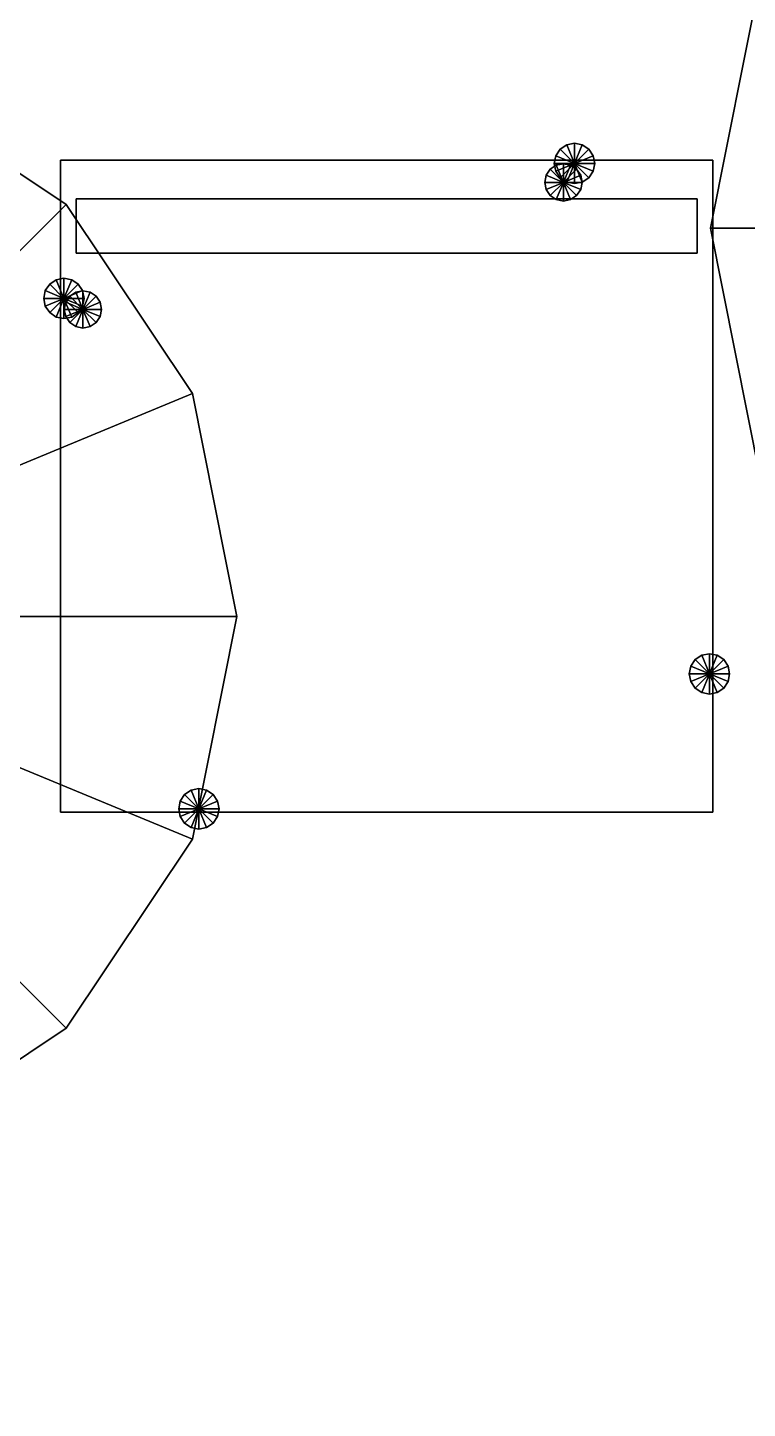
# Model space of a CAD drawing. Header units: millimetres. Extents: x -8000 to 18500, y -500 to 32500.
# Drawn here: x 5340 to 5804, y 840 to 1729 of the extents above; entities that cross this region are included whole.
import ezdxf

# ---------------------------------------------------------------- set-up
doc = ezdxf.new("R2010")
doc.units = ezdxf.units.MM
for name, color, linetype in [('3D-FINISH', 7, 'Continuous'), ('3D-FURNITURE', 7, 'Continuous'), ('3D-ROOF', 7, 'Continuous'), ('3D-SLABS', 7, 'Continuous')]:
    doc.layers.add(name, color=color, linetype=linetype)

msp = doc.modelspace()

# ---------------------------------------------------------------- linework, layer by layer
at = {"layer": '3D-FINISH', "color": 7}
for points in [[(200, 200, 590), (200, 9800, 590), (9800, 9800, 590), (9800, 200, 590)], [(200, 200, 600), (9800, 200, 600), (9800, 9800, 600), (200, 9800, 600)], [(200, 200, 3990), (200, 9800, 3990), (9800, 9800, 3990), (9800, 200, 3990)], [(200, 200, 4000), (9800, 200, 4000), (9800, 9800, 4000), (200, 9800, 4000)]]:
    msp.add_3dface(points, dxfattribs=at)
at = {"layer": '3D-FURNITURE', "color": 7}
for points in [[(5811.97, 1760.73, 1298), (5780, 1600, 1298), (5780, 1600, 1330), (5811.97, 1760.73, 1330)], [(6200, 1600, 1330), (5811.97, 1760.73, 1330), (5780, 1600, 1330), (6200, 1600, 1330)], [(6200, 1600, 1298), (5780, 1600, 1298), (5811.97, 1760.73, 1298), (6200, 1600, 1298)], [(5100, 1350, 1330), (5365.17, 1615.17, 1330), (5243.51, 1696.45, 1330), (5100, 1350, 1330)], [(5100, 1350, 1298), (5243.51, 1696.45, 1298), (5365.17, 1615.17, 1298), (5100, 1350, 1298)], [(5365.17, 1615.17, 1298), (5243.51, 1696.45, 1298), (5243.51, 1696.45, 1330), (5365.17, 1615.17, 1330)], [(5692.49, 1654.7, 600), (5687.52, 1653.71, 600), (5687.52, 1653.71, 1030), (5692.49, 1654.7, 1030)], [(5692.49, 1641.7, 1030), (5692.49, 1654.7, 1030), (5687.52, 1653.71, 1030), (5692.49, 1641.7, 1030)], [(5692.49, 1641.7, 600), (5687.52, 1653.71, 600), (5692.49, 1654.7, 600), (5692.49, 1641.7, 600)], [(5697.47, 1653.71, 600), (5692.49, 1654.7, 600), (5692.49, 1654.7, 1030), (5697.47, 1653.71, 1030)], [(5692.49, 1641.7, 1030), (5697.47, 1653.71, 1030), (5692.49, 1654.7, 1030), (5692.49, 1641.7, 1030)], [(5692.49, 1641.7, 600), (5692.49, 1654.7, 600), (5697.47, 1653.71, 600), (5692.49, 1641.7, 600)], [(5680.48, 1646.67, 600), (5679.49, 1641.7, 600), (5679.49, 1641.7, 1030), (5680.48, 1646.67, 1030)], [(5692.49, 1641.7, 1030), (5680.48, 1646.67, 1030), (5679.49, 1641.7, 1030), (5692.49, 1641.7, 1030)], [(5692.49, 1641.7, 600), (5679.49, 1641.7, 600), (5680.48, 1646.67, 600), (5692.49, 1641.7, 600)], [(5683.3, 1650.89, 600), (5680.48, 1646.67, 600), (5680.48, 1646.67, 1030), (5683.3, 1650.89, 1030)], [(5692.49, 1641.7, 1030), (5683.3, 1650.89, 1030), (5680.48, 1646.67, 1030), (5692.49, 1641.7, 1030)], [(5692.49, 1641.7, 600), (5680.48, 1646.67, 600), (5683.3, 1650.89, 600), (5692.49, 1641.7, 600)], [(5687.52, 1653.71, 600), (5683.3, 1650.89, 600), (5683.3, 1650.89, 1030), (5687.52, 1653.71, 1030)], [(5692.49, 1641.7, 1030), (5687.52, 1653.71, 1030), (5683.3, 1650.89, 1030), (5692.49, 1641.7, 1030)], [(5692.49, 1641.7, 600), (5683.3, 1650.89, 600), (5687.52, 1653.71, 600), (5692.49, 1641.7, 600)], [(5692.49, 1641.7, 1030), (5701.69, 1650.89, 1030), (5697.47, 1653.71, 1030), (5692.49, 1641.7, 1030)], [(5692.49, 1641.7, 600), (5697.47, 1653.71, 600), (5701.69, 1650.89, 600), (5692.49, 1641.7, 600)], [(5692.49, 1641.7, 1030), (5704.51, 1646.67, 1030), (5701.69, 1650.89, 1030), (5692.49, 1641.7, 1030)], [(5692.49, 1641.7, 600), (5701.69, 1650.89, 600), (5704.51, 1646.67, 600), (5692.49, 1641.7, 600)], [(5692.49, 1641.7, 1030), (5705.49, 1641.7, 1030), (5704.51, 1646.67, 1030), (5692.49, 1641.7, 1030)], [(5692.49, 1641.7, 600), (5704.51, 1646.67, 600), (5705.49, 1641.7, 600), (5692.49, 1641.7, 600)], [(5701.69, 1650.89, 600), (5697.47, 1653.71, 600), (5697.47, 1653.71, 1030), (5701.69, 1650.89, 1030)], [(5704.51, 1646.67, 600), (5701.69, 1650.89, 600), (5701.69, 1650.89, 1030), (5704.51, 1646.67, 1030)], [(5705.49, 1641.7, 600), (5704.51, 1646.67, 600), (5704.51, 1646.67, 1030), (5705.49, 1641.7, 1030)], [(5361.58, 1223.9, 1010), (5361.58, 1643.9, 1010), (5781.58, 1643.9, 1010), (5781.58, 1223.9, 1010)], [(5361.58, 1643.9, 1010), (5361.58, 1643.9, 1050), (5781.58, 1643.9, 1050), (5781.58, 1643.9, 1010)], [(5361.58, 1223.9, 1010), (5361.58, 1223.9, 1050), (5361.58, 1643.9, 1050), (5361.58, 1643.9, 1010)], [(5361.58, 1223.9, 1050), (5781.58, 1223.9, 1050), (5781.58, 1643.9, 1050), (5361.58, 1643.9, 1050)], [(5676.9, 1637.96, 1030), (5674.3, 1634.06, 1030), (5674.3, 1634.06, 1380), (5676.9, 1637.96, 1380)], [(5685.38, 1629.47, 1380), (5676.9, 1637.96, 1380), (5674.3, 1634.06, 1380), (5685.38, 1629.47, 1380)], [(5685.38, 1629.47, 1030), (5674.3, 1634.06, 1030), (5676.9, 1637.96, 1030), (5685.38, 1629.47, 1030)], [(5680.79, 1640.56, 1030), (5676.9, 1637.96, 1030), (5676.9, 1637.96, 1380), (5680.79, 1640.56, 1380)], [(5685.38, 1629.47, 1380), (5680.79, 1640.56, 1380), (5676.9, 1637.96, 1380), (5685.38, 1629.47, 1380)], [(5685.38, 1629.47, 1030), (5676.9, 1637.96, 1030), (5680.79, 1640.56, 1030), (5685.38, 1629.47, 1030)], [(5679.49, 1641.7, 600), (5680.48, 1636.72, 600), (5680.48, 1636.72, 1030), (5679.49, 1641.7, 1030)], [(5692.49, 1641.7, 1030), (5679.49, 1641.7, 1030), (5680.48, 1636.72, 1030), (5692.49, 1641.7, 1030)], [(5692.49, 1641.7, 600), (5680.48, 1636.72, 600), (5679.49, 1641.7, 600), (5692.49, 1641.7, 600)], [(5692.49, 1641.7, 1030), (5680.48, 1636.72, 1030), (5683.3, 1632.5, 1030), (5692.49, 1641.7, 1030)], [(5692.49, 1641.7, 600), (5683.3, 1632.5, 600), (5680.48, 1636.72, 600), (5692.49, 1641.7, 600)], [(5680.48, 1636.72, 600), (5683.3, 1632.5, 600), (5683.3, 1632.5, 1030), (5680.48, 1636.72, 1030)], [(5685.38, 1641.47, 1030), (5680.79, 1640.56, 1030), (5680.79, 1640.56, 1380), (5685.38, 1641.47, 1380)], [(5685.38, 1629.47, 1380), (5685.38, 1641.47, 1380), (5680.79, 1640.56, 1380), (5685.38, 1629.47, 1380)], [(5685.38, 1629.47, 1030), (5680.79, 1640.56, 1030), (5685.38, 1641.47, 1030), (5685.38, 1629.47, 1030)], [(5692.49, 1641.7, 1030), (5683.3, 1632.5, 1030), (5687.52, 1629.69, 1030), (5692.49, 1641.7, 1030)], [(5692.49, 1641.7, 600), (5687.52, 1629.69, 600), (5683.3, 1632.5, 600), (5692.49, 1641.7, 600)], [(5689.97, 1640.56, 1030), (5685.38, 1641.47, 1030), (5685.38, 1641.47, 1380), (5689.97, 1640.56, 1380)], [(5685.38, 1629.47, 1380), (5689.97, 1640.56, 1380), (5685.38, 1641.47, 1380), (5685.38, 1629.47, 1380)], [(5685.38, 1629.47, 1030), (5685.38, 1641.47, 1030), (5689.97, 1640.56, 1030), (5685.38, 1629.47, 1030)], [(5685.38, 1629.47, 1380), (5693.87, 1637.96, 1380), (5689.97, 1640.56, 1380), (5685.38, 1629.47, 1380)], [(5685.38, 1629.47, 1030), (5689.97, 1640.56, 1030), (5693.87, 1637.96, 1030), (5685.38, 1629.47, 1030)], [(5685.38, 1629.47, 1380), (5696.47, 1634.06, 1380), (5693.87, 1637.96, 1380), (5685.38, 1629.47, 1380)], [(5685.38, 1629.47, 1030), (5693.87, 1637.96, 1030), (5696.47, 1634.06, 1030), (5685.38, 1629.47, 1030)], [(5692.49, 1641.7, 1030), (5687.52, 1629.69, 1030), (5692.49, 1628.7, 1030), (5692.49, 1641.7, 1030)], [(5692.49, 1641.7, 600), (5692.49, 1628.7, 600), (5687.52, 1629.69, 600), (5692.49, 1641.7, 600)], [(5693.87, 1637.96, 1030), (5689.97, 1640.56, 1030), (5689.97, 1640.56, 1380), (5693.87, 1637.96, 1380)], [(5692.49, 1641.7, 1030), (5692.49, 1628.7, 1030), (5697.47, 1629.69, 1030), (5692.49, 1641.7, 1030)], [(5692.49, 1641.7, 600), (5697.47, 1629.69, 600), (5692.49, 1628.7, 600), (5692.49, 1641.7, 600)], [(5692.49, 1641.7, 1030), (5697.47, 1629.69, 1030), (5701.69, 1632.5, 1030), (5692.49, 1641.7, 1030)], [(5692.49, 1641.7, 600), (5701.69, 1632.5, 600), (5697.47, 1629.69, 600), (5692.49, 1641.7, 600)], [(5692.49, 1641.7, 1030), (5701.69, 1632.5, 1030), (5704.51, 1636.72, 1030), (5692.49, 1641.7, 1030)], [(5692.49, 1641.7, 600), (5704.51, 1636.72, 600), (5701.69, 1632.5, 600), (5692.49, 1641.7, 600)], [(5692.49, 1641.7, 1030), (5704.51, 1636.72, 1030), (5705.49, 1641.7, 1030), (5692.49, 1641.7, 1030)], [(5692.49, 1641.7, 600), (5705.49, 1641.7, 600), (5704.51, 1636.72, 600), (5692.49, 1641.7, 600)], [(5696.47, 1634.06, 1030), (5693.87, 1637.96, 1030), (5693.87, 1637.96, 1380), (5696.47, 1634.06, 1380)], [(5701.69, 1632.5, 600), (5704.51, 1636.72, 600), (5704.51, 1636.72, 1030), (5701.69, 1632.5, 1030)], [(5704.51, 1636.72, 600), (5705.49, 1641.7, 600), (5705.49, 1641.7, 1030), (5704.51, 1636.72, 1030)], [(5781.58, 1223.9, 1010), (5781.58, 1643.9, 1010), (5781.58, 1643.9, 1050), (5781.58, 1223.9, 1050)], [(5674.3, 1634.06, 1030), (5673.38, 1629.47, 1030), (5673.38, 1629.47, 1380), (5674.3, 1634.06, 1380)], [(5685.38, 1629.47, 1380), (5674.3, 1634.06, 1380), (5673.38, 1629.47, 1380), (5685.38, 1629.47, 1380)], [(5685.38, 1629.47, 1030), (5673.38, 1629.47, 1030), (5674.3, 1634.06, 1030), (5685.38, 1629.47, 1030)], [(5673.38, 1629.47, 1030), (5674.3, 1624.88, 1030), (5674.3, 1624.88, 1380), (5673.38, 1629.47, 1380)], [(5685.38, 1629.47, 1380), (5673.38, 1629.47, 1380), (5674.3, 1624.88, 1380), (5685.38, 1629.47, 1380)], [(5685.38, 1629.47, 1030), (5674.3, 1624.88, 1030), (5673.38, 1629.47, 1030), (5685.38, 1629.47, 1030)], [(5685.38, 1629.47, 1380), (5674.3, 1624.88, 1380), (5676.9, 1620.99, 1380), (5685.38, 1629.47, 1380)], [(5685.38, 1629.47, 1030), (5676.9, 1620.99, 1030), (5674.3, 1624.88, 1030), (5685.38, 1629.47, 1030)], [(5685.38, 1629.47, 1380), (5676.9, 1620.99, 1380), (5680.79, 1618.39, 1380), (5685.38, 1629.47, 1380)], [(5685.38, 1629.47, 1030), (5680.79, 1618.39, 1030), (5676.9, 1620.99, 1030), (5685.38, 1629.47, 1030)], [(5685.38, 1629.47, 1380), (5680.79, 1618.39, 1380), (5685.38, 1617.47, 1380), (5685.38, 1629.47, 1380)], [(5685.38, 1629.47, 1030), (5685.38, 1617.47, 1030), (5680.79, 1618.39, 1030), (5685.38, 1629.47, 1030)], [(5683.3, 1632.5, 600), (5687.52, 1629.69, 600), (5687.52, 1629.69, 1030), (5683.3, 1632.5, 1030)], [(5685.38, 1629.47, 1380), (5697.38, 1629.47, 1380), (5696.47, 1634.06, 1380), (5685.38, 1629.47, 1380)], [(5685.38, 1629.47, 1030), (5696.47, 1634.06, 1030), (5697.38, 1629.47, 1030), (5685.38, 1629.47, 1030)], [(5685.38, 1629.47, 1380), (5685.38, 1617.47, 1380), (5689.97, 1618.39, 1380), (5685.38, 1629.47, 1380)], [(5685.38, 1629.47, 1030), (5689.97, 1618.39, 1030), (5685.38, 1617.47, 1030), (5685.38, 1629.47, 1030)], [(5685.38, 1629.47, 1380), (5689.97, 1618.39, 1380), (5693.87, 1620.99, 1380), (5685.38, 1629.47, 1380)], [(5685.38, 1629.47, 1030), (5693.87, 1620.99, 1030), (5689.97, 1618.39, 1030), (5685.38, 1629.47, 1030)], [(5685.38, 1629.47, 1380), (5693.87, 1620.99, 1380), (5696.47, 1624.88, 1380), (5685.38, 1629.47, 1380)], [(5685.38, 1629.47, 1030), (5696.47, 1624.88, 1030), (5693.87, 1620.99, 1030), (5685.38, 1629.47, 1030)], [(5685.38, 1629.47, 1380), (5696.47, 1624.88, 1380), (5697.38, 1629.47, 1380), (5685.38, 1629.47, 1380)], [(5685.38, 1629.47, 1030), (5697.38, 1629.47, 1030), (5696.47, 1624.88, 1030), (5685.38, 1629.47, 1030)], [(5687.52, 1629.69, 600), (5692.49, 1628.7, 600), (5692.49, 1628.7, 1030), (5687.52, 1629.69, 1030)], [(5692.49, 1628.7, 600), (5697.47, 1629.69, 600), (5697.47, 1629.69, 1030), (5692.49, 1628.7, 1030)], [(5697.38, 1629.47, 1030), (5696.47, 1634.06, 1030), (5696.47, 1634.06, 1380), (5697.38, 1629.47, 1380)], [(5696.47, 1624.88, 1030), (5697.38, 1629.47, 1030), (5697.38, 1629.47, 1380), (5696.47, 1624.88, 1380)], [(5697.47, 1629.69, 600), (5701.69, 1632.5, 600), (5701.69, 1632.5, 1030), (5697.47, 1629.69, 1030)], [(5371.58, 1583.9, 1300), (5371.58, 1618.9, 1300), (5771.58, 1618.9, 1300), (5771.58, 1583.9, 1300)], [(5371.58, 1618.9, 1300), (5371.58, 1618.9, 1390), (5771.58, 1618.9, 1390), (5771.58, 1618.9, 1300)], [(5371.58, 1583.9, 1300), (5371.58, 1583.9, 1390), (5371.58, 1618.9, 1390), (5371.58, 1618.9, 1300)], [(5371.58, 1583.9, 1390), (5771.58, 1583.9, 1390), (5771.58, 1618.9, 1390), (5371.58, 1618.9, 1390)], [(5674.3, 1624.88, 1030), (5676.9, 1620.99, 1030), (5676.9, 1620.99, 1380), (5674.3, 1624.88, 1380)], [(5676.9, 1620.99, 1030), (5680.79, 1618.39, 1030), (5680.79, 1618.39, 1380), (5676.9, 1620.99, 1380)], [(5680.79, 1618.39, 1030), (5685.38, 1617.47, 1030), (5685.38, 1617.47, 1380), (5680.79, 1618.39, 1380)], [(5685.38, 1617.47, 1030), (5689.97, 1618.39, 1030), (5689.97, 1618.39, 1380), (5685.38, 1617.47, 1380)], [(5689.97, 1618.39, 1030), (5693.87, 1620.99, 1030), (5693.87, 1620.99, 1380), (5689.97, 1618.39, 1380)], [(5693.87, 1620.99, 1030), (5696.47, 1624.88, 1030), (5696.47, 1624.88, 1380), (5693.87, 1620.99, 1380)], [(5771.58, 1583.9, 1300), (5771.58, 1618.9, 1300), (5771.58, 1618.9, 1390), (5771.58, 1583.9, 1390)], [(5100, 1350, 1330), (5446.45, 1493.51, 1330), (5365.17, 1615.17, 1330), (5100, 1350, 1330)], [(5100, 1350, 1298), (5365.17, 1615.17, 1298), (5446.45, 1493.51, 1298), (5100, 1350, 1298)], [(5446.45, 1493.51, 1298), (5365.17, 1615.17, 1298), (5365.17, 1615.17, 1330), (5446.45, 1493.51, 1330)], [(5780, 1600, 1298), (5811.97, 1439.27, 1298), (5811.97, 1439.27, 1330), (5780, 1600, 1330)], [(6200, 1600, 1330), (5780, 1600, 1330), (5811.97, 1439.27, 1330), (6200, 1600, 1330)], [(6200, 1600, 1298), (5811.97, 1439.27, 1298), (5780, 1600, 1298), (6200, 1600, 1298)], [(5371.58, 1583.9, 1300), (5771.58, 1583.9, 1300), (5771.58, 1583.9, 1390), (5371.58, 1583.9, 1390)], [(5358.81, 1566.82, 600), (5354.59, 1564, 600), (5354.59, 1564, 1030), (5358.81, 1566.82, 1030)], [(5363.78, 1554.81, 1030), (5358.81, 1566.82, 1030), (5354.59, 1564, 1030), (5363.78, 1554.81, 1030)], [(5363.78, 1554.81, 600), (5354.59, 1564, 600), (5358.81, 1566.82, 600), (5363.78, 1554.81, 600)], [(5363.78, 1567.81, 600), (5358.81, 1566.82, 600), (5358.81, 1566.82, 1030), (5363.78, 1567.81, 1030)], [(5363.78, 1554.81, 1030), (5363.78, 1567.81, 1030), (5358.81, 1566.82, 1030), (5363.78, 1554.81, 1030)], [(5363.78, 1554.81, 600), (5358.81, 1566.82, 600), (5363.78, 1567.81, 600), (5363.78, 1554.81, 600)], [(5368.76, 1566.82, 600), (5363.78, 1567.81, 600), (5363.78, 1567.81, 1030), (5368.76, 1566.82, 1030)], [(5363.78, 1554.81, 1030), (5368.76, 1566.82, 1030), (5363.78, 1567.81, 1030), (5363.78, 1554.81, 1030)], [(5363.78, 1554.81, 600), (5363.78, 1567.81, 600), (5368.76, 1566.82, 600), (5363.78, 1554.81, 600)], [(5363.78, 1554.81, 1030), (5372.98, 1564, 1030), (5368.76, 1566.82, 1030), (5363.78, 1554.81, 1030)], [(5363.78, 1554.81, 600), (5368.76, 1566.82, 600), (5372.98, 1564, 600), (5363.78, 1554.81, 600)], [(5372.98, 1564, 600), (5368.76, 1566.82, 600), (5368.76, 1566.82, 1030), (5372.98, 1564, 1030)], [(5351.77, 1559.79, 600), (5350.78, 1554.81, 600), (5350.78, 1554.81, 1030), (5351.77, 1559.79, 1030)], [(5363.78, 1554.81, 1030), (5351.77, 1559.79, 1030), (5350.78, 1554.81, 1030), (5363.78, 1554.81, 1030)], [(5363.78, 1554.81, 600), (5350.78, 1554.81, 600), (5351.77, 1559.79, 600), (5363.78, 1554.81, 600)], [(5354.59, 1564, 600), (5351.77, 1559.79, 600), (5351.77, 1559.79, 1030), (5354.59, 1564, 1030)], [(5363.78, 1554.81, 1030), (5354.59, 1564, 1030), (5351.77, 1559.79, 1030), (5363.78, 1554.81, 1030)], [(5363.78, 1554.81, 600), (5351.77, 1559.79, 600), (5354.59, 1564, 600), (5363.78, 1554.81, 600)], [(5363.78, 1554.81, 1030), (5375.79, 1559.79, 1030), (5372.98, 1564, 1030), (5363.78, 1554.81, 1030)], [(5363.78, 1554.81, 600), (5372.98, 1564, 600), (5375.79, 1559.79, 600), (5363.78, 1554.81, 600)], [(5363.78, 1554.81, 1030), (5376.78, 1554.81, 1030), (5375.79, 1559.79, 1030), (5363.78, 1554.81, 1030)], [(5363.78, 1554.81, 600), (5375.79, 1559.79, 600), (5376.78, 1554.81, 600), (5363.78, 1554.81, 600)], [(5367.52, 1556.18, 1030), (5364.92, 1552.29, 1030), (5364.92, 1552.29, 1380), (5367.52, 1556.18, 1380)], [(5376.01, 1547.7, 1380), (5367.52, 1556.18, 1380), (5364.92, 1552.29, 1380), (5376.01, 1547.7, 1380)], [(5376.01, 1547.7, 1030), (5364.92, 1552.29, 1030), (5367.52, 1556.18, 1030), (5376.01, 1547.7, 1030)], [(5371.41, 1558.79, 1030), (5367.52, 1556.18, 1030), (5367.52, 1556.18, 1380), (5371.41, 1558.79, 1380)], [(5376.01, 1547.7, 1380), (5371.41, 1558.79, 1380), (5367.52, 1556.18, 1380), (5376.01, 1547.7, 1380)], [(5376.01, 1547.7, 1030), (5367.52, 1556.18, 1030), (5371.41, 1558.79, 1030), (5376.01, 1547.7, 1030)], [(5376.01, 1559.7, 1030), (5371.41, 1558.79, 1030), (5371.41, 1558.79, 1380), (5376.01, 1559.7, 1380)], [(5376.01, 1547.7, 1380), (5376.01, 1559.7, 1380), (5371.41, 1558.79, 1380), (5376.01, 1547.7, 1380)], [(5376.01, 1547.7, 1030), (5371.41, 1558.79, 1030), (5376.01, 1559.7, 1030), (5376.01, 1547.7, 1030)], [(5375.79, 1559.79, 600), (5372.98, 1564, 600), (5372.98, 1564, 1030), (5375.79, 1559.79, 1030)], [(5376.78, 1554.81, 600), (5375.79, 1559.79, 600), (5375.79, 1559.79, 1030), (5376.78, 1554.81, 1030)], [(5380.6, 1558.79, 1030), (5376.01, 1559.7, 1030), (5376.01, 1559.7, 1380), (5380.6, 1558.79, 1380)], [(5376.01, 1547.7, 1380), (5380.6, 1558.79, 1380), (5376.01, 1559.7, 1380), (5376.01, 1547.7, 1380)], [(5376.01, 1547.7, 1030), (5376.01, 1559.7, 1030), (5380.6, 1558.79, 1030), (5376.01, 1547.7, 1030)], [(5376.01, 1547.7, 1380), (5384.49, 1556.18, 1380), (5380.6, 1558.79, 1380), (5376.01, 1547.7, 1380)], [(5376.01, 1547.7, 1030), (5380.6, 1558.79, 1030), (5384.49, 1556.18, 1030), (5376.01, 1547.7, 1030)], [(5376.01, 1547.7, 1380), (5387.09, 1552.29, 1380), (5384.49, 1556.18, 1380), (5376.01, 1547.7, 1380)], [(5376.01, 1547.7, 1030), (5384.49, 1556.18, 1030), (5387.09, 1552.29, 1030), (5376.01, 1547.7, 1030)], [(5384.49, 1556.18, 1030), (5380.6, 1558.79, 1030), (5380.6, 1558.79, 1380), (5384.49, 1556.18, 1380)], [(5387.09, 1552.29, 1030), (5384.49, 1556.18, 1030), (5384.49, 1556.18, 1380), (5387.09, 1552.29, 1380)], [(5350.78, 1554.81, 600), (5351.77, 1549.84, 600), (5351.77, 1549.84, 1030), (5350.78, 1554.81, 1030)], [(5363.78, 1554.81, 1030), (5350.78, 1554.81, 1030), (5351.77, 1549.84, 1030), (5363.78, 1554.81, 1030)], [(5363.78, 1554.81, 600), (5351.77, 1549.84, 600), (5350.78, 1554.81, 600), (5363.78, 1554.81, 600)], [(5363.78, 1554.81, 1030), (5351.77, 1549.84, 1030), (5354.59, 1545.62, 1030), (5363.78, 1554.81, 1030)], [(5363.78, 1554.81, 600), (5354.59, 1545.62, 600), (5351.77, 1549.84, 600), (5363.78, 1554.81, 600)], [(5351.77, 1549.84, 600), (5354.59, 1545.62, 600), (5354.59, 1545.62, 1030), (5351.77, 1549.84, 1030)], [(5363.78, 1554.81, 1030), (5354.59, 1545.62, 1030), (5358.81, 1542.8, 1030), (5363.78, 1554.81, 1030)], [(5363.78, 1554.81, 600), (5358.81, 1542.8, 600), (5354.59, 1545.62, 600), (5363.78, 1554.81, 600)], [(5363.78, 1554.81, 1030), (5358.81, 1542.8, 1030), (5363.78, 1541.81, 1030), (5363.78, 1554.81, 1030)], [(5363.78, 1554.81, 600), (5363.78, 1541.81, 600), (5358.81, 1542.8, 600), (5363.78, 1554.81, 600)], [(5363.78, 1554.81, 1030), (5363.78, 1541.81, 1030), (5368.76, 1542.8, 1030), (5363.78, 1554.81, 1030)], [(5363.78, 1554.81, 600), (5368.76, 1542.8, 600), (5363.78, 1541.81, 600), (5363.78, 1554.81, 600)], [(5363.78, 1554.81, 1030), (5368.76, 1542.8, 1030), (5372.98, 1545.62, 1030), (5363.78, 1554.81, 1030)], [(5363.78, 1554.81, 600), (5372.98, 1545.62, 600), (5368.76, 1542.8, 600), (5363.78, 1554.81, 600)], [(5363.78, 1554.81, 1030), (5372.98, 1545.62, 1030), (5375.79, 1549.84, 1030), (5363.78, 1554.81, 1030)], [(5363.78, 1554.81, 600), (5375.79, 1549.84, 600), (5372.98, 1545.62, 600), (5363.78, 1554.81, 600)], [(5363.78, 1554.81, 1030), (5375.79, 1549.84, 1030), (5376.78, 1554.81, 1030), (5363.78, 1554.81, 1030)], [(5363.78, 1554.81, 600), (5376.78, 1554.81, 600), (5375.79, 1549.84, 600), (5363.78, 1554.81, 600)], [(5364.92, 1552.29, 1030), (5364.01, 1547.7, 1030), (5364.01, 1547.7, 1380), (5364.92, 1552.29, 1380)], [(5376.01, 1547.7, 1380), (5364.92, 1552.29, 1380), (5364.01, 1547.7, 1380), (5376.01, 1547.7, 1380)], [(5376.01, 1547.7, 1030), (5364.01, 1547.7, 1030), (5364.92, 1552.29, 1030), (5376.01, 1547.7, 1030)], [(5364.01, 1547.7, 1030), (5364.92, 1543.11, 1030), (5364.92, 1543.11, 1380), (5364.01, 1547.7, 1380)], [(5376.01, 1547.7, 1380), (5364.01, 1547.7, 1380), (5364.92, 1543.11, 1380), (5376.01, 1547.7, 1380)], [(5376.01, 1547.7, 1030), (5364.92, 1543.11, 1030), (5364.01, 1547.7, 1030), (5376.01, 1547.7, 1030)], [(5376.01, 1547.7, 1380), (5364.92, 1543.11, 1380), (5367.52, 1539.21, 1380), (5376.01, 1547.7, 1380)], [(5376.01, 1547.7, 1030), (5367.52, 1539.21, 1030), (5364.92, 1543.11, 1030), (5376.01, 1547.7, 1030)], [(5376.01, 1547.7, 1380), (5367.52, 1539.21, 1380), (5371.41, 1536.61, 1380), (5376.01, 1547.7, 1380)], [(5376.01, 1547.7, 1030), (5371.41, 1536.61, 1030), (5367.52, 1539.21, 1030), (5376.01, 1547.7, 1030)], [(5376.01, 1547.7, 1380), (5371.41, 1536.61, 1380), (5376.01, 1535.7, 1380), (5376.01, 1547.7, 1380)], [(5376.01, 1547.7, 1030), (5376.01, 1535.7, 1030), (5371.41, 1536.61, 1030), (5376.01, 1547.7, 1030)], [(5372.98, 1545.62, 600), (5375.79, 1549.84, 600), (5375.79, 1549.84, 1030), (5372.98, 1545.62, 1030)], [(5375.79, 1549.84, 600), (5376.78, 1554.81, 600), (5376.78, 1554.81, 1030), (5375.79, 1549.84, 1030)], [(5376.01, 1547.7, 1380), (5388.01, 1547.7, 1380), (5387.09, 1552.29, 1380), (5376.01, 1547.7, 1380)], [(5376.01, 1547.7, 1030), (5387.09, 1552.29, 1030), (5388.01, 1547.7, 1030), (5376.01, 1547.7, 1030)], [(5376.01, 1547.7, 1380), (5376.01, 1535.7, 1380), (5380.6, 1536.61, 1380), (5376.01, 1547.7, 1380)], [(5376.01, 1547.7, 1030), (5380.6, 1536.61, 1030), (5376.01, 1535.7, 1030), (5376.01, 1547.7, 1030)], [(5376.01, 1547.7, 1380), (5380.6, 1536.61, 1380), (5384.49, 1539.21, 1380), (5376.01, 1547.7, 1380)], [(5376.01, 1547.7, 1030), (5384.49, 1539.21, 1030), (5380.6, 1536.61, 1030), (5376.01, 1547.7, 1030)], [(5376.01, 1547.7, 1380), (5384.49, 1539.21, 1380), (5387.09, 1543.11, 1380), (5376.01, 1547.7, 1380)], [(5376.01, 1547.7, 1030), (5387.09, 1543.11, 1030), (5384.49, 1539.21, 1030), (5376.01, 1547.7, 1030)], [(5376.01, 1547.7, 1380), (5387.09, 1543.11, 1380), (5388.01, 1547.7, 1380), (5376.01, 1547.7, 1380)], [(5376.01, 1547.7, 1030), (5388.01, 1547.7, 1030), (5387.09, 1543.11, 1030), (5376.01, 1547.7, 1030)], [(5388.01, 1547.7, 1030), (5387.09, 1552.29, 1030), (5387.09, 1552.29, 1380), (5388.01, 1547.7, 1380)], [(5387.09, 1543.11, 1030), (5388.01, 1547.7, 1030), (5388.01, 1547.7, 1380), (5387.09, 1543.11, 1380)], [(5354.59, 1545.62, 600), (5358.81, 1542.8, 600), (5358.81, 1542.8, 1030), (5354.59, 1545.62, 1030)], [(5358.81, 1542.8, 600), (5363.78, 1541.81, 600), (5363.78, 1541.81, 1030), (5358.81, 1542.8, 1030)], [(5363.78, 1541.81, 600), (5368.76, 1542.8, 600), (5368.76, 1542.8, 1030), (5363.78, 1541.81, 1030)], [(5364.92, 1543.11, 1030), (5367.52, 1539.21, 1030), (5367.52, 1539.21, 1380), (5364.92, 1543.11, 1380)], [(5367.52, 1539.21, 1030), (5371.41, 1536.61, 1030), (5371.41, 1536.61, 1380), (5367.52, 1539.21, 1380)], [(5368.76, 1542.8, 600), (5372.98, 1545.62, 600), (5372.98, 1545.62, 1030), (5368.76, 1542.8, 1030)], [(5380.6, 1536.61, 1030), (5384.49, 1539.21, 1030), (5384.49, 1539.21, 1380), (5380.6, 1536.61, 1380)], [(5384.49, 1539.21, 1030), (5387.09, 1543.11, 1030), (5387.09, 1543.11, 1380), (5384.49, 1539.21, 1380)], [(5371.41, 1536.61, 1030), (5376.01, 1535.7, 1030), (5376.01, 1535.7, 1380), (5371.41, 1536.61, 1380)], [(5376.01, 1535.7, 1030), (5380.6, 1536.61, 1030), (5380.6, 1536.61, 1380), (5376.01, 1535.7, 1380)], [(5100, 1350, 1330), (5475, 1350, 1330), (5446.45, 1493.51, 1330), (5100, 1350, 1330)], [(5100, 1350, 1298), (5446.45, 1493.51, 1298), (5475, 1350, 1298), (5100, 1350, 1298)], [(5475, 1350, 1298), (5446.45, 1493.51, 1298), (5446.45, 1493.51, 1330), (5475, 1350, 1330)], [(5100, 1350, 1330), (5243.51, 1003.55, 1330), (5365.17, 1084.83, 1330), (5100, 1350, 1330)], [(5100, 1350, 1298), (5365.17, 1084.83, 1298), (5243.51, 1003.55, 1298), (5100, 1350, 1298)], [(5100, 1350, 1330), (5365.17, 1084.83, 1330), (5446.45, 1206.49, 1330), (5100, 1350, 1330)], [(5100, 1350, 1298), (5446.45, 1206.49, 1298), (5365.17, 1084.83, 1298), (5100, 1350, 1298)], [(5100, 1350, 1330), (5446.45, 1206.49, 1330), (5475, 1350, 1330), (5100, 1350, 1330)], [(5100, 1350, 1298), (5475, 1350, 1298), (5446.45, 1206.49, 1298), (5100, 1350, 1298)], [(5446.45, 1206.49, 1298), (5475, 1350, 1298), (5475, 1350, 1330), (5446.45, 1206.49, 1330)], [(5774.4, 1325, 600), (5770.19, 1322.18, 600), (5770.19, 1322.18, 1030), (5774.4, 1325, 1030)], [(5779.38, 1312.98, 1030), (5774.4, 1325, 1030), (5770.19, 1322.18, 1030), (5779.38, 1312.98, 1030)], [(5779.38, 1312.98, 600), (5770.19, 1322.18, 600), (5774.4, 1325, 600), (5779.38, 1312.98, 600)], [(5779.38, 1325.98, 600), (5774.4, 1325, 600), (5774.4, 1325, 1030), (5779.38, 1325.98, 1030)], [(5779.38, 1312.98, 1030), (5779.38, 1325.98, 1030), (5774.4, 1325, 1030), (5779.38, 1312.98, 1030)], [(5779.38, 1312.98, 600), (5774.4, 1325, 600), (5779.38, 1325.98, 600), (5779.38, 1312.98, 600)], [(5784.35, 1325, 600), (5779.38, 1325.98, 600), (5779.38, 1325.98, 1030), (5784.35, 1325, 1030)], [(5779.38, 1312.98, 1030), (5784.35, 1325, 1030), (5779.38, 1325.98, 1030), (5779.38, 1312.98, 1030)], [(5779.38, 1312.98, 600), (5779.38, 1325.98, 600), (5784.35, 1325, 600), (5779.38, 1312.98, 600)], [(5779.38, 1312.98, 1030), (5788.57, 1322.18, 1030), (5784.35, 1325, 1030), (5779.38, 1312.98, 1030)], [(5779.38, 1312.98, 600), (5784.35, 1325, 600), (5788.57, 1322.18, 600), (5779.38, 1312.98, 600)], [(5788.57, 1322.18, 600), (5784.35, 1325, 600), (5784.35, 1325, 1030), (5788.57, 1322.18, 1030)], [(5767.37, 1317.96, 600), (5766.38, 1312.98, 600), (5766.38, 1312.98, 1030), (5767.37, 1317.96, 1030)], [(5779.38, 1312.98, 1030), (5767.37, 1317.96, 1030), (5766.38, 1312.98, 1030), (5779.38, 1312.98, 1030)], [(5779.38, 1312.98, 600), (5766.38, 1312.98, 600), (5767.37, 1317.96, 600), (5779.38, 1312.98, 600)], [(5770.19, 1322.18, 600), (5767.37, 1317.96, 600), (5767.37, 1317.96, 1030), (5770.19, 1322.18, 1030)], [(5779.38, 1312.98, 1030), (5770.19, 1322.18, 1030), (5767.37, 1317.96, 1030), (5779.38, 1312.98, 1030)], [(5779.38, 1312.98, 600), (5767.37, 1317.96, 600), (5770.19, 1322.18, 600), (5779.38, 1312.98, 600)], [(5779.38, 1312.98, 1030), (5791.39, 1317.96, 1030), (5788.57, 1322.18, 1030), (5779.38, 1312.98, 1030)], [(5779.38, 1312.98, 600), (5788.57, 1322.18, 600), (5791.39, 1317.96, 600), (5779.38, 1312.98, 600)], [(5779.38, 1312.98, 1030), (5792.38, 1312.98, 1030), (5791.39, 1317.96, 1030), (5779.38, 1312.98, 1030)], [(5779.38, 1312.98, 600), (5791.39, 1317.96, 600), (5792.38, 1312.98, 600), (5779.38, 1312.98, 600)], [(5791.39, 1317.96, 600), (5788.57, 1322.18, 600), (5788.57, 1322.18, 1030), (5791.39, 1317.96, 1030)], [(5792.38, 1312.98, 600), (5791.39, 1317.96, 600), (5791.39, 1317.96, 1030), (5792.38, 1312.98, 1030)], [(5766.38, 1312.98, 600), (5767.37, 1308.01, 600), (5767.37, 1308.01, 1030), (5766.38, 1312.98, 1030)], [(5779.38, 1312.98, 1030), (5766.38, 1312.98, 1030), (5767.37, 1308.01, 1030), (5779.38, 1312.98, 1030)], [(5779.38, 1312.98, 600), (5767.37, 1308.01, 600), (5766.38, 1312.98, 600), (5779.38, 1312.98, 600)], [(5779.38, 1312.98, 1030), (5767.37, 1308.01, 1030), (5770.19, 1303.79, 1030), (5779.38, 1312.98, 1030)], [(5779.38, 1312.98, 600), (5770.19, 1303.79, 600), (5767.37, 1308.01, 600), (5779.38, 1312.98, 600)], [(5767.37, 1308.01, 600), (5770.19, 1303.79, 600), (5770.19, 1303.79, 1030), (5767.37, 1308.01, 1030)], [(5779.38, 1312.98, 1030), (5770.19, 1303.79, 1030), (5774.4, 1300.97, 1030), (5779.38, 1312.98, 1030)], [(5779.38, 1312.98, 600), (5774.4, 1300.97, 600), (5770.19, 1303.79, 600), (5779.38, 1312.98, 600)], [(5779.38, 1312.98, 1030), (5774.4, 1300.97, 1030), (5779.38, 1299.98, 1030), (5779.38, 1312.98, 1030)], [(5779.38, 1312.98, 600), (5779.38, 1299.98, 600), (5774.4, 1300.97, 600), (5779.38, 1312.98, 600)], [(5779.38, 1312.98, 1030), (5779.38, 1299.98, 1030), (5784.35, 1300.97, 1030), (5779.38, 1312.98, 1030)], [(5779.38, 1312.98, 600), (5784.35, 1300.97, 600), (5779.38, 1299.98, 600), (5779.38, 1312.98, 600)], [(5779.38, 1312.98, 1030), (5784.35, 1300.97, 1030), (5788.57, 1303.79, 1030), (5779.38, 1312.98, 1030)], [(5779.38, 1312.98, 600), (5788.57, 1303.79, 600), (5784.35, 1300.97, 600), (5779.38, 1312.98, 600)], [(5779.38, 1312.98, 1030), (5788.57, 1303.79, 1030), (5791.39, 1308.01, 1030), (5779.38, 1312.98, 1030)], [(5779.38, 1312.98, 600), (5791.39, 1308.01, 600), (5788.57, 1303.79, 600), (5779.38, 1312.98, 600)], [(5779.38, 1312.98, 1030), (5791.39, 1308.01, 1030), (5792.38, 1312.98, 1030), (5779.38, 1312.98, 1030)], [(5779.38, 1312.98, 600), (5792.38, 1312.98, 600), (5791.39, 1308.01, 600), (5779.38, 1312.98, 600)], [(5788.57, 1303.79, 600), (5791.39, 1308.01, 600), (5791.39, 1308.01, 1030), (5788.57, 1303.79, 1030)], [(5791.39, 1308.01, 600), (5792.38, 1312.98, 600), (5792.38, 1312.98, 1030), (5791.39, 1308.01, 1030)], [(5770.19, 1303.79, 600), (5774.4, 1300.97, 600), (5774.4, 1300.97, 1030), (5770.19, 1303.79, 1030)], [(5774.4, 1300.97, 600), (5779.38, 1299.98, 600), (5779.38, 1299.98, 1030), (5774.4, 1300.97, 1030)], [(5779.38, 1299.98, 600), (5784.35, 1300.97, 600), (5784.35, 1300.97, 1030), (5779.38, 1299.98, 1030)], [(5784.35, 1300.97, 600), (5788.57, 1303.79, 600), (5788.57, 1303.79, 1030), (5784.35, 1300.97, 1030)], [(5445.69, 1238.11, 600), (5441.48, 1235.29, 600), (5441.48, 1235.29, 1030), (5445.69, 1238.11, 1030)], [(5450.67, 1226.1, 1030), (5445.69, 1238.11, 1030), (5441.48, 1235.29, 1030), (5450.67, 1226.1, 1030)], [(5450.67, 1226.1, 600), (5441.48, 1235.29, 600), (5445.69, 1238.11, 600), (5450.67, 1226.1, 600)], [(5450.67, 1239.1, 600), (5445.69, 1238.11, 600), (5445.69, 1238.11, 1030), (5450.67, 1239.1, 1030)], [(5450.67, 1226.1, 1030), (5450.67, 1239.1, 1030), (5445.69, 1238.11, 1030), (5450.67, 1226.1, 1030)], [(5450.67, 1226.1, 600), (5445.69, 1238.11, 600), (5450.67, 1239.1, 600), (5450.67, 1226.1, 600)], [(5455.64, 1238.11, 600), (5450.67, 1239.1, 600), (5450.67, 1239.1, 1030), (5455.64, 1238.11, 1030)], [(5450.67, 1226.1, 1030), (5455.64, 1238.11, 1030), (5450.67, 1239.1, 1030), (5450.67, 1226.1, 1030)], [(5450.67, 1226.1, 600), (5450.67, 1239.1, 600), (5455.64, 1238.11, 600), (5450.67, 1226.1, 600)], [(5450.67, 1226.1, 1030), (5459.86, 1235.29, 1030), (5455.64, 1238.11, 1030), (5450.67, 1226.1, 1030)], [(5450.67, 1226.1, 600), (5455.64, 1238.11, 600), (5459.86, 1235.29, 600), (5450.67, 1226.1, 600)], [(5459.86, 1235.29, 600), (5455.64, 1238.11, 600), (5455.64, 1238.11, 1030), (5459.86, 1235.29, 1030)], [(5438.66, 1231.08, 600), (5437.67, 1226.1, 600), (5437.67, 1226.1, 1030), (5438.66, 1231.08, 1030)], [(5450.67, 1226.1, 1030), (5438.66, 1231.08, 1030), (5437.67, 1226.1, 1030), (5450.67, 1226.1, 1030)], [(5450.67, 1226.1, 600), (5437.67, 1226.1, 600), (5438.66, 1231.08, 600), (5450.67, 1226.1, 600)], [(5441.48, 1235.29, 600), (5438.66, 1231.08, 600), (5438.66, 1231.08, 1030), (5441.48, 1235.29, 1030)], [(5450.67, 1226.1, 1030), (5441.48, 1235.29, 1030), (5438.66, 1231.08, 1030), (5450.67, 1226.1, 1030)], [(5450.67, 1226.1, 600), (5438.66, 1231.08, 600), (5441.48, 1235.29, 600), (5450.67, 1226.1, 600)], [(5450.67, 1226.1, 1030), (5462.68, 1231.08, 1030), (5459.86, 1235.29, 1030), (5450.67, 1226.1, 1030)], [(5450.67, 1226.1, 600), (5459.86, 1235.29, 600), (5462.68, 1231.08, 600), (5450.67, 1226.1, 600)], [(5450.67, 1226.1, 1030), (5463.67, 1226.1, 1030), (5462.68, 1231.08, 1030), (5450.67, 1226.1, 1030)], [(5450.67, 1226.1, 600), (5462.68, 1231.08, 600), (5463.67, 1226.1, 600), (5450.67, 1226.1, 600)], [(5462.68, 1231.08, 600), (5459.86, 1235.29, 600), (5459.86, 1235.29, 1030), (5462.68, 1231.08, 1030)], [(5463.67, 1226.1, 600), (5462.68, 1231.08, 600), (5462.68, 1231.08, 1030), (5463.67, 1226.1, 1030)], [(5361.58, 1223.9, 1010), (5781.58, 1223.9, 1010), (5781.58, 1223.9, 1050), (5361.58, 1223.9, 1050)], [(5437.67, 1226.1, 600), (5438.66, 1221.13, 600), (5438.66, 1221.13, 1030), (5437.67, 1226.1, 1030)], [(5450.67, 1226.1, 1030), (5437.67, 1226.1, 1030), (5438.66, 1221.13, 1030), (5450.67, 1226.1, 1030)], [(5450.67, 1226.1, 600), (5438.66, 1221.13, 600), (5437.67, 1226.1, 600), (5450.67, 1226.1, 600)], [(5450.67, 1226.1, 1030), (5438.66, 1221.13, 1030), (5441.48, 1216.91, 1030), (5450.67, 1226.1, 1030)], [(5450.67, 1226.1, 600), (5441.48, 1216.91, 600), (5438.66, 1221.13, 600), (5450.67, 1226.1, 600)], [(5438.66, 1221.13, 600), (5441.48, 1216.91, 600), (5441.48, 1216.91, 1030), (5438.66, 1221.13, 1030)], [(5450.67, 1226.1, 1030), (5441.48, 1216.91, 1030), (5445.69, 1214.09, 1030), (5450.67, 1226.1, 1030)], [(5450.67, 1226.1, 600), (5445.69, 1214.09, 600), (5441.48, 1216.91, 600), (5450.67, 1226.1, 600)], [(5450.67, 1226.1, 1030), (5445.69, 1214.09, 1030), (5450.67, 1213.1, 1030), (5450.67, 1226.1, 1030)], [(5450.67, 1226.1, 600), (5450.67, 1213.1, 600), (5445.69, 1214.09, 600), (5450.67, 1226.1, 600)], [(5450.67, 1226.1, 1030), (5450.67, 1213.1, 1030), (5455.64, 1214.09, 1030), (5450.67, 1226.1, 1030)], [(5450.67, 1226.1, 600), (5455.64, 1214.09, 600), (5450.67, 1213.1, 600), (5450.67, 1226.1, 600)], [(5450.67, 1226.1, 1030), (5455.64, 1214.09, 1030), (5459.86, 1216.91, 1030), (5450.67, 1226.1, 1030)], [(5450.67, 1226.1, 600), (5459.86, 1216.91, 600), (5455.64, 1214.09, 600), (5450.67, 1226.1, 600)], [(5450.67, 1226.1, 1030), (5459.86, 1216.91, 1030), (5462.68, 1221.13, 1030), (5450.67, 1226.1, 1030)], [(5450.67, 1226.1, 600), (5462.68, 1221.13, 600), (5459.86, 1216.91, 600), (5450.67, 1226.1, 600)], [(5450.67, 1226.1, 1030), (5462.68, 1221.13, 1030), (5463.67, 1226.1, 1030), (5450.67, 1226.1, 1030)], [(5450.67, 1226.1, 600), (5463.67, 1226.1, 600), (5462.68, 1221.13, 600), (5450.67, 1226.1, 600)], [(5459.86, 1216.91, 600), (5462.68, 1221.13, 600), (5462.68, 1221.13, 1030), (5459.86, 1216.91, 1030)], [(5462.68, 1221.13, 600), (5463.67, 1226.1, 600), (5463.67, 1226.1, 1030), (5462.68, 1221.13, 1030)], [(5441.48, 1216.91, 600), (5445.69, 1214.09, 600), (5445.69, 1214.09, 1030), (5441.48, 1216.91, 1030)], [(5445.69, 1214.09, 600), (5450.67, 1213.1, 600), (5450.67, 1213.1, 1030), (5445.69, 1214.09, 1030)], [(5450.67, 1213.1, 600), (5455.64, 1214.09, 600), (5455.64, 1214.09, 1030), (5450.67, 1213.1, 1030)], [(5455.64, 1214.09, 600), (5459.86, 1216.91, 600), (5459.86, 1216.91, 1030), (5455.64, 1214.09, 1030)], [(5365.17, 1084.83, 1298), (5446.45, 1206.49, 1298), (5446.45, 1206.49, 1330), (5365.17, 1084.83, 1330)], [(5243.51, 1003.55, 1298), (5365.17, 1084.83, 1298), (5365.17, 1084.83, 1330), (5243.51, 1003.55, 1330)]]:
    msp.add_3dface(points, dxfattribs=at)
at = {"layer": '3D-ROOF', "color": 7}
for points in [[(0, 0, 7000), (0, 10000, 7000), (10000, 10000, 7000), (10000, 0, 7000)], [(0, 0, 7200), (10000, 0, 7200), (10000, 10000, 7200), (0, 10000, 7200)]]:
    msp.add_3dface(points, dxfattribs=at)
at = {"layer": '3D-SLABS', "color": 7}
for points in [[(0, 0), (0, 10000), (10000, 10000), (10000, 0)], [(0, 0, 600), (10000, 0, 600), (10000, 10000, 600), (0, 10000, 600)], [(0, 0, 3800), (0, 4000, 3800), (10000, 4000, 3800), (10000, 0, 3800)], [(0, 0, 4000), (10000, 0, 4000), (10000, 4000, 4000), (0, 4000, 4000)]]:
    msp.add_3dface(points, dxfattribs=at)

doc.saveas('drawing.dxf')
